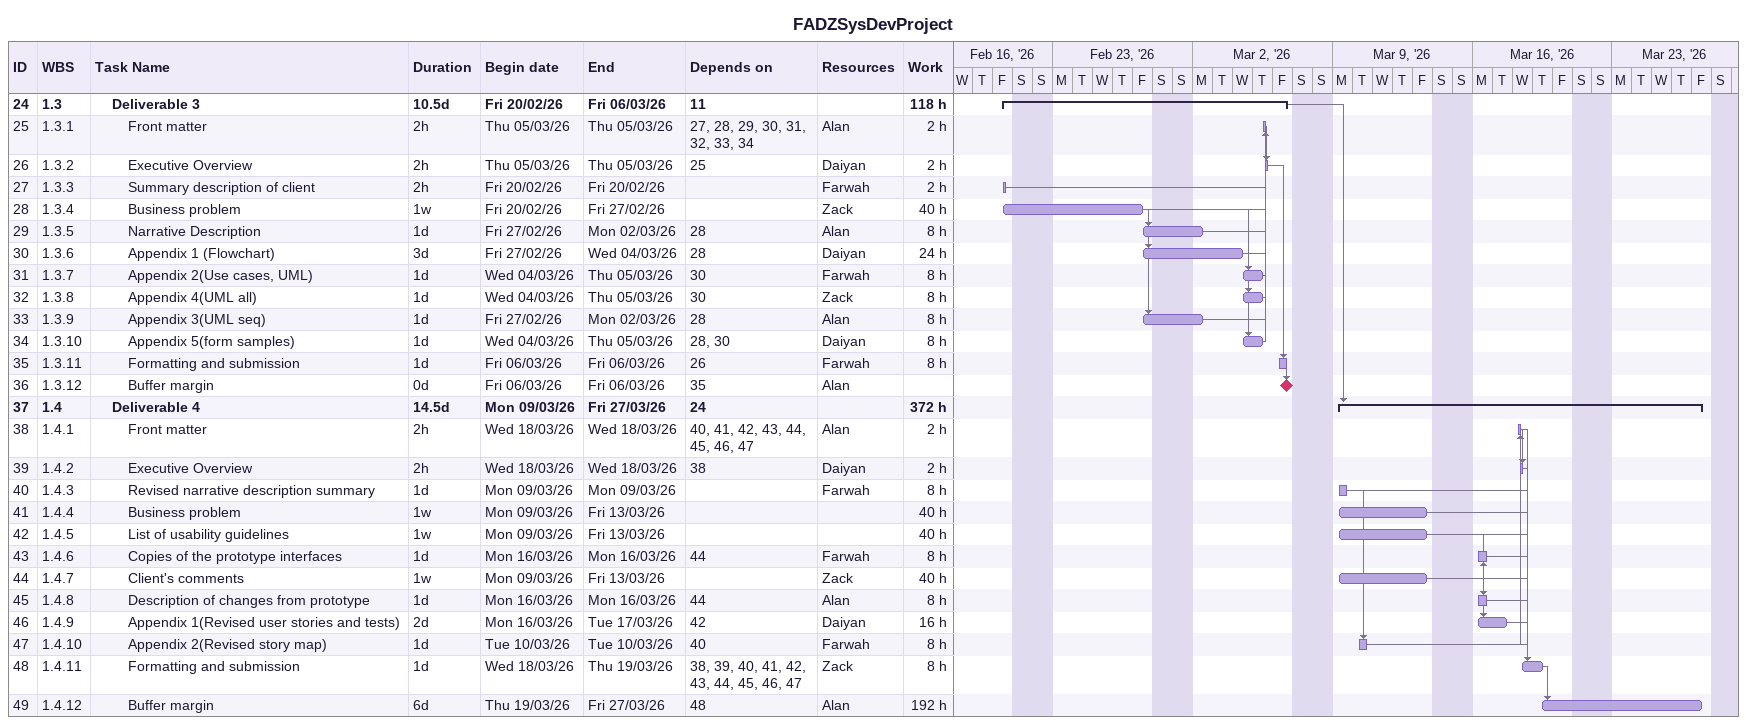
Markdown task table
FADZSysDevProject

| ID | WBS | Task | Duration | Start | Finish | Predecessors | Resources | Work (h) |
|---|---|---|---|---|---|---|---|---|
| 24 | 1.3 | **Deliverable 3** | 10.5d | 2026-02-20 | 2026-03-06 | 11 |  | 118 |
| 25 | 1.3.1 | Front matter | 2h | 2026-03-05 | 2026-03-05 | 27, 28, 29, 30, 31, 32, 33, 34 | Alan | 2 |
| 26 | 1.3.2 | Executive Overview | 2h | 2026-03-05 | 2026-03-05 | 25 | Daiyan | 2 |
| 27 | 1.3.3 | Summary description of client | 2h | 2026-02-20 | 2026-02-20 |  | Farwah | 2 |
| 28 | 1.3.4 | Business problem | 1w | 2026-02-20 | 2026-02-27 |  | Zack | 40 |
| 29 | 1.3.5 | Narrative Description | 1d | 2026-02-27 | 2026-03-02 | 28 | Alan | 8 |
| 30 | 1.3.6 | Appendix 1 (Flowchart) | 3d | 2026-02-27 | 2026-03-04 | 28 | Daiyan | 24 |
| 31 | 1.3.7 | Appendix 2(Use cases, UML) | 1d | 2026-03-04 | 2026-03-05 | 30 | Farwah | 8 |
| 32 | 1.3.8 | Appendix 4(UML all) | 1d | 2026-03-04 | 2026-03-05 | 30 | Zack | 8 |
| 33 | 1.3.9 | Appendix 3(UML seq) | 1d | 2026-02-27 | 2026-03-02 | 28 | Alan | 8 |
| 34 | 1.3.10 | Appendix 5(form samples) | 1d | 2026-03-04 | 2026-03-05 | 28, 30 | Daiyan | 8 |
| 35 | 1.3.11 | Formatting and submission | 1d | 2026-03-06 | 2026-03-06 | 26 | Farwah | 8 |
| 36 | 1.3.12 | Buffer margin | 0d | 2026-03-06 | 2026-03-06 | 35 | Alan |  |
| 37 | 1.4 | **Deliverable 4** | 14.5d | 2026-03-09 | 2026-03-27 | 24 |  | 372 |
| 38 | 1.4.1 | Front matter | 2h | 2026-03-18 | 2026-03-18 | 40, 41, 42, 43, 44, 45, 46, 47 | Alan | 2 |
| 39 | 1.4.2 | Executive Overview | 2h | 2026-03-18 | 2026-03-18 | 38 | Daiyan | 2 |
| 40 | 1.4.3 | Revised narrative description summary | 1d | 2026-03-09 | 2026-03-09 |  | Farwah | 8 |
| 41 | 1.4.4 | Business problem | 1w | 2026-03-09 | 2026-03-13 |  |  | 40 |
| 42 | 1.4.5 | List of usability guidelines | 1w | 2026-03-09 | 2026-03-13 |  |  | 40 |
| 43 | 1.4.6 | Copies of the prototype interfaces | 1d | 2026-03-16 | 2026-03-16 | 44 | Farwah | 8 |
| 44 | 1.4.7 | Client's comments | 1w | 2026-03-09 | 2026-03-13 |  | Zack | 40 |
| 45 | 1.4.8 | Description of changes from prototype | 1d | 2026-03-16 | 2026-03-16 | 44 | Alan | 8 |
| 46 | 1.4.9 | Appendix 1(Revised user stories and tests) | 2d | 2026-03-16 | 2026-03-17 | 42 | Daiyan | 16 |
| 47 | 1.4.10 | Appendix 2(Revised story map) | 1d | 2026-03-10 | 2026-03-10 | 40 | Farwah | 8 |
| 48 | 1.4.11 | Formatting and submission | 1d | 2026-03-18 | 2026-03-19 | 38, 39, 40, 41, 42, 43, 44, 45, 46, 47 | Zack | 8 |
| 49 | 1.4.12 | Buffer margin | 6d | 2026-03-19 | 2026-03-27 | 48 | Alan | 192 |
